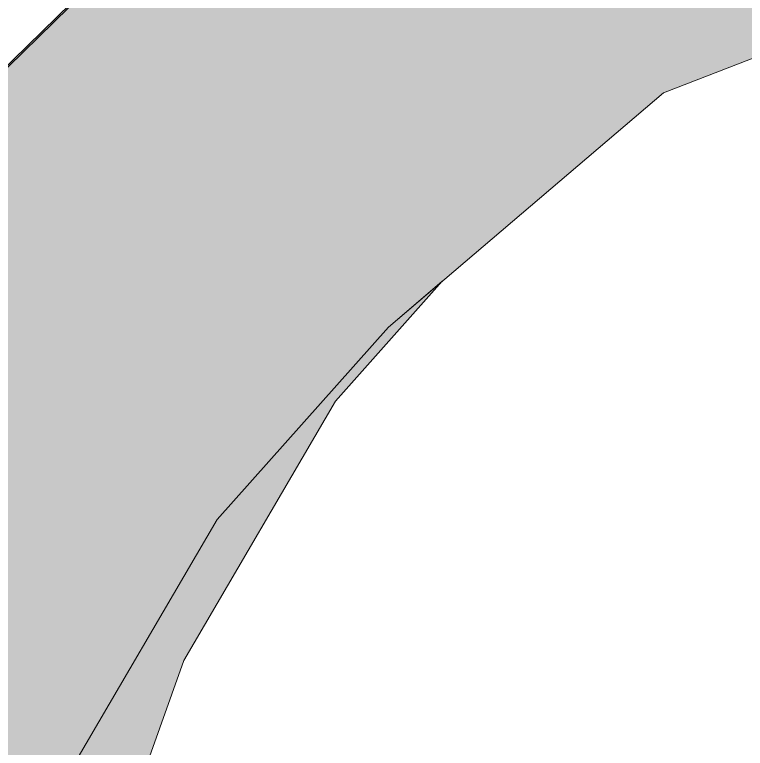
# Model space of a CAD drawing. Header units: metres. Extents: x 0 to 957, y 0 to 971.
# Drawn here: x 68.34 to 94.56, y 459.96 to 486.28 of the extents above; entities that cross this region are included whole.
import ezdxf

# ---------------------------------------------------------------- set-up
doc = ezdxf.new("R2010")
doc.units = ezdxf.units.M
doc.header["$MEASUREMENT"] = 0
for name, color, linetype, lineweight, true_color in [('TPX_BUILDINGS', 7, 'CONTINUOUS', 0, 0x000000), ('TPX_BUILDINGS_HATCH', 7, 'CONTINUOUS', 0, 0xf0f0f0), ('TPX_BUILDINGS_SHADOWS_HATCH', 7, 'CONTINUOUS', 0, 0x000000), ('TPX_BUILDINGS_SHADOWS_OUTLINES', 7, 'CONTINUOUS', 0, 0x000000)]:
    doc.layers.add(name, color=color, linetype=linetype, lineweight=lineweight, true_color=true_color)

msp = doc.modelspace()

# ---------------------------------------------------------------- hatches: boundary and pattern name
at = {"layer": 'TPX_BUILDINGS_HATCH'}
msp.add_hatch(color=256, dxfattribs=at).paths.add_polyline_path([(27.674, 407.798), (26.44, 400.927), (31.245, 367.795), (33.565, 363.162), (38.92, 352.492), (46.266, 337.835), (69.992, 314.088), (97.807, 301.441), (117.326, 296.223), (134.296, 295.839), (152.026, 297.842), (166.024, 303.04), (180.57, 312.433), (188.407, 321.004), (183.979, 328.572), (171.87, 317.637), (165.877, 313.649), (155.265, 310.225), (143.629, 306.801), (130.24, 305.166), (116.122, 307.485), (97.197, 315.779), (80.672, 333.671), (73.017, 352.066), (67.43, 372.481), (63.166, 394.136), (62.856, 422.802), (64.514, 443.003), (70.17, 458.866), (75.611, 468.169), (81.756, 475.071), (91.62, 483.478), (106.601, 489.287), (121.062, 491.853), (131.872, 491.085), (145.727, 488.248), (160.072, 479.643), (166.55, 489.379), (154.993, 497.16), (142.894, 502.396), (129.393, 504.066), (115.421, 504.698), (102.953, 502.257), (88.18, 496.18), (70.301, 486.542), (59.333, 475.828), (48.357, 463.331), (36.38, 441.311), (32.346, 433.89), (29.919, 420.368), (27.674, 407.798)])
at = {"layer": 'TPX_BUILDINGS_SHADOWS_HATCH'}
for points in [[(63.575, 480.071), (59.333, 475.828), (70.301, 486.542), (88.18, 496.18), (102.953, 502.257), (115.421, 504.698), (129.393, 504.066), (142.894, 502.396), (154.993, 497.16), (166.55, 489.379), (160.072, 479.643), (164.314, 483.885), (170.793, 493.622), (159.235, 501.402), (147.137, 506.639), (133.635, 508.309), (119.664, 508.941), (107.195, 506.5), (92.423, 500.423), (74.543, 490.784), (63.575, 480.071)], [(64.514, 443.003), (62.856, 422.802), (63.166, 394.136), (67.43, 372.481), (73.017, 352.066), (80.672, 333.671), (97.197, 315.779), (116.122, 307.485), (130.24, 305.166), (143.629, 306.801), (155.265, 310.225), (165.877, 313.649), (171.87, 317.637), (183.979, 328.572), (188.407, 321.004), (180.57, 312.433), (184.813, 316.676), (192.649, 325.246), (188.222, 332.815), (176.112, 321.88), (170.119, 317.891), (159.508, 314.468), (147.872, 311.043), (134.482, 309.409), (120.364, 311.727), (101.44, 320.022), (84.915, 337.914), (77.259, 356.309), (71.672, 376.724), (67.408, 398.378), (67.099, 427.045), (68.756, 447.246), (74.413, 463.109), (79.853, 472.412), (83.685, 476.715), (81.756, 475.071), (75.611, 468.169), (70.17, 458.866), (64.514, 443.003)]]:
    msp.add_hatch(color=256, dxfattribs=at).paths.add_polyline_path(points)

# ---------------------------------------------------------------- linework, layer by layer
at = {"layer": 'TPX_BUILDINGS', "elevation": 0.042}
msp.add_lwpolyline([(70.17, 458.866), (75.611, 468.169), (81.756, 475.071), (91.62, 483.478), (106.601, 489.287), (121.062, 491.853), (131.872, 491.085), (145.727, 488.248), (160.072, 479.643), (166.55, 489.379), (154.993, 497.16), (142.894, 502.396), (129.393, 504.066), (115.421, 504.698), (102.953, 502.257), (88.18, 496.18), (70.301, 486.542), (59.333, 475.828), (48.357, 463.331), (36.38, 441.311)], dxfattribs=at)
at = {"layer": 'TPX_BUILDINGS_SHADOWS_OUTLINES', "elevation": 0.039}
msp.add_lwpolyline([(63.575, 480.071), (59.333, 475.828), (70.301, 486.542), (88.18, 496.18), (102.953, 502.257), (115.421, 504.698), (129.393, 504.066), (142.894, 502.396), (154.993, 497.16), (166.55, 489.379), (160.072, 479.643), (164.314, 483.885), (170.793, 493.622), (159.235, 501.402), (147.137, 506.639), (133.635, 508.309), (119.664, 508.941), (107.195, 506.5), (92.423, 500.423), (74.543, 490.784)], close=True, dxfattribs=at)
msp.add_lwpolyline([(68.756, 447.246), (74.413, 463.109), (79.853, 472.412), (83.685, 476.715), (81.756, 475.071), (75.611, 468.169), (70.17, 458.866)], dxfattribs=at)

doc.saveas('drawing.dxf')
